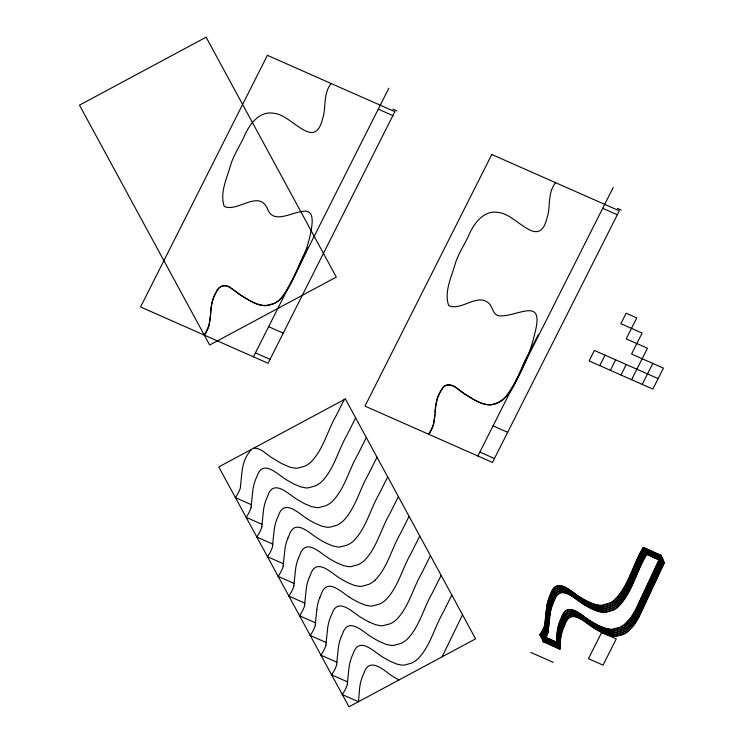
<?xml version="1.0" encoding="UTF-8"?>
<svg xmlns="http://www.w3.org/2000/svg" width="744" height="744" viewBox="0 0 744 744"><rect width="100%" height="100%" fill="white"/><g stroke="black" fill="none" stroke-linecap="round" stroke-linejoin="round"><path stroke-width="1.12" d="M210.459 315.465L208.934 325.946L204.312 335.126C213.984 322.794 207.567 305.598 215.946 292.643C218.104 285.557 226.39 283.241 231.635 288.691C241.595 295.489 251.565 303.71 263.794 305.626A16.991 16.136 -25.7 0 0 266.426 305.644L274.369 303.357A23.445 22.264 -25.7 0 0 278.377 300.781C293.322 286.654 297.07 265.013 307.644 247.919M210.524 314.405C210.747 305.031 213.193 295.331 219.136 287.909C227.497 280.665 236.025 293.741 243.428 296.81A107.982 102.523 -25.7 0 0 249.779 300.539A101.407 96.283 -25.7 0 0 252.737 302.064C262.744 308.332 276.656 305.803 283.325 295.759C291.434 282.553 298.79 268.668 304.584 254.271C307.951 244.441 310.973 234.397 312.043 224.018C312.433 219.396 312.452 212.087 306.5 211.212C294.429 210.096 273.532 225.99 267.477 208.766C258.959 189.023 237.085 212.812 224.232 206.386C219.452 192.538 227.236 177.714 230.863 164.303C233.904 154.929 239.243 146.615 243.604 137.854C248.543 125.522 258.8 110.298 274.108 113.339C292.085 114.66 314.619 152.353 322.729 118.231A43.915 41.692 -25.7 0 0 324.04 112.967C325.361 102.96 324.421 91.884 331.117 83.486M434.896 414.631L433.361 425.112L428.739 434.291C438.746 421.243 431.669 402.848 441.648 389.614C445.191 381.467 454.407 385.42 459.16 390.042C468.106 396.087 477.248 403.239 488.222 404.801A16.619 15.782 -25.7 0 0 490.863 404.792C515.36 399.9 518.019 370.177 529.514 352.191M435.008 412.52C435.333 403.49 437.863 394.208 443.564 387.075C451.924 379.831 460.462 392.906 467.855 395.975A111.368 105.732 -25.7 0 0 474.207 399.705A105.732 100.384 -25.7 0 0 477.164 401.239C483.461 404.708 491.366 406.336 497.996 402.839A24.487 23.241 -25.7 0 0 504.181 398.738C518.921 379.617 529.356 356.562 534.927 332.987C544.748 295.294 517.778 317.139 498.908 315.847C493.458 314.731 492.854 308.816 490.305 304.91C478.922 290.839 461.68 311.773 448.669 305.552C443.88 291.704 451.664 276.88 455.291 263.469C458.332 254.095 463.67 245.78 468.032 237.02C472.979 224.688 483.228 209.464 498.545 212.505C516.522 213.826 539.047 251.518 547.156 217.406A43.915 41.692 -25.7 0 0 548.477 212.133C549.788 202.126 548.858 191.05 555.554 182.661M556.438 642.081L557.172 631.851A45.7 43.385 -25.7 0 1 560.195 620.319A54.154 51.41 -25.7 0 1 561.376 617.706C567.188 599.766 581.743 615.744 590.652 621.026A103.825 98.58 -25.7 0 0 598.92 625.63L605.105 628.187L609.978 629.182A16.991 16.136 -25.7 0 0 612.61 629.201L619.706 627.332A23.222 22.041 -25.7 0 0 624.56 624.337L630.689 617.846L635.376 610.21L661.053 555.303L643.216 547.417L661.258 555.721L635.571 610.638L630.893 618.264L624.765 624.765A23.222 22.041 -25.7 0 1 619.91 627.759L612.814 629.629A16.991 16.136 -25.7 0 1 610.182 629.61L605.3 628.615L599.134 626.048A103.825 98.58 -25.7 0 1 590.857 621.445C581.947 616.172 567.393 600.194 561.581 618.134A54.154 51.41 -25.7 0 0 560.409 620.747A45.7 43.385 -25.7 0 0 557.368 632.27L556.642 642.5L539.828 634.734L556.438 642.081L559.906 649.279L543.092 641.514L559.702 648.852L560.437 638.631A45.7 43.385 -25.7 0 1 563.459 627.099A54.154 51.41 -25.7 0 1 564.64 624.486C570.453 606.546 585.007 622.523 593.917 627.806A103.825 98.58 -25.7 0 0 602.184 632.409L608.36 634.967L613.242 635.962A16.991 16.136 -25.7 0 0 615.874 635.981L622.961 634.102A23.222 22.041 -25.7 0 0 627.824 631.107L633.953 624.616L638.631 616.99L664.318 562.083L646.48 554.196L664.522 562.501L638.836 617.408L634.148 625.044L628.029 631.535A23.222 22.041 -25.7 0 1 623.165 634.53L616.079 636.399A16.991 16.136 -25.7 0 1 613.447 636.39L607.774 635.125L601.654 632.465A104.383 99.101 -25.7 0 1 594.121 628.224C585.212 622.942 570.657 606.965 564.836 624.914A54.154 51.41 -25.7 0 0 563.673 627.527A45.7 43.385 -25.7 0 0 560.623 639.049L559.906 649.279M316.851 609.559L315.186 625.304M327.537 629.257L325.872 645.001M240.368 487.459L242.023 471.715A46.128 43.794 -25.7 0 1 245.139 459.29A54.321 51.578 -25.7 0 1 246.236 456.881A48.825 46.351 -25.7 0 1 246.785 455.747L251.295 449.46M251.054 507.157L252.718 491.412A46.128 43.794 -25.7 0 1 255.824 478.987A54.154 51.42 -25.7 0 1 257.015 476.374C262.511 459.057 276.656 473.454 285.25 479.034A109.229 103.704 -25.7 0 0 294.559 484.307L300.734 486.883L305.617 487.859A16.619 15.782 -25.7 0 0 308.258 487.85L315.391 485.897A24.487 23.241 -25.7 0 0 321.575 481.796C334.186 468.962 338.046 450.464 346.927 435.203L355.641 417.84M261.739 526.845L263.404 511.1A46.128 43.794 -25.7 0 1 266.519 498.675A54.154 51.42 -25.7 0 1 267.71 496.071C273.197 478.745 287.351 493.142 295.945 498.722A109.229 103.704 -25.7 0 0 305.254 504.004L311.42 506.571L316.302 507.557A16.619 15.782 -25.7 0 0 318.953 507.548L326.086 505.594A24.487 23.241 -25.7 0 0 332.27 501.493C344.881 488.65 348.731 470.162 357.622 454.9L366.327 437.537M272.434 546.542L274.09 530.798A46.128 43.794 -25.7 0 1 277.205 518.373A54.154 51.42 -25.7 0 1 278.396 515.759C283.892 498.443 298.037 512.83 306.63 518.419M283.12 566.231L284.785 550.486A46.128 43.794 -25.7 0 1 287.891 538.061M293.806 585.919L295.47 570.183A46.128 43.794 -25.7 0 1 298.586 557.758M304.501 605.616L306.156 589.871A46.128 43.794 -25.7 0 1 309.272 577.446M336.567 664.69L338.222 648.945A46.128 43.794 -25.7 0 1 341.338 636.52M347.253 684.387L348.917 668.642A46.128 43.794 -25.7 0 1 352.024 656.217A54.154 51.42 -25.7 0 1 353.214 653.604C358.71 636.287 372.856 650.674 381.458 656.264A109.229 103.704 -25.7 0 0 390.758 661.537L396.933 664.104L401.816 665.09A16.619 15.782 -25.7 0 0 404.457 665.08L411.59 663.127A24.487 23.241 -25.7 0 0 417.784 659.026C430.385 646.183 434.245 627.694 443.126 612.433L451.841 595.07M544.748 624.542L546.403 608.797A46.128 43.803 -25.7 0 1 549.518 596.381A54.154 51.41 -25.7 0 1 550.709 593.768C556.205 576.442 570.35 590.838 578.944 596.428A105.518 100.18 -25.7 0 0 588.253 601.691L594.437 604.249L599.311 605.244A16.991 16.136 -25.7 0 0 601.942 605.263L609.885 602.975A23.445 22.264 -25.7 0 0 613.893 600.399C628.847 586.272 632.586 564.631 643.16 547.528M544.952 624.969L546.608 609.224A46.128 43.803 -25.7 0 1 549.723 596.8A54.154 51.41 -25.7 0 1 550.913 594.196C556.41 576.87 570.555 591.257 579.148 596.855A105.518 100.18 -25.7 0 0 588.457 602.119L594.642 604.667L599.515 605.663A16.991 16.136 -25.7 0 0 602.147 605.681L610.089 603.393A23.445 22.264 -25.7 0 0 614.098 600.817C629.033 586.672 632.791 565.049 643.365 547.956M545.557 626.243L547.221 610.499A46.128 43.803 -25.7 0 1 550.337 598.074A54.154 51.41 -25.7 0 1 551.527 595.46C557.014 578.144 571.169 592.531 579.762 598.12A105.518 100.18 -25.7 0 0 589.071 603.384L595.246 605.942L600.129 606.937A16.991 16.136 -25.7 0 0 602.761 606.955L610.703 604.667A23.445 22.264 -25.7 0 0 614.711 602.091C629.656 587.965 633.404 566.324 643.979 549.23M545.761 626.662L547.426 610.917A46.128 43.803 -25.7 0 1 550.532 598.492A54.154 51.41 -25.7 0 1 551.732 595.888C557.219 578.562 571.373 592.949 579.957 598.548A105.518 100.18 -25.7 0 0 589.276 603.812L595.451 606.36L600.334 607.364A16.991 16.136 -25.7 0 0 602.966 607.374L610.898 605.095A23.445 22.264 -25.7 0 0 614.916 602.51C629.843 588.374 633.6 566.751 644.183 549.649M546.375 627.936L548.04 612.191A46.128 43.803 -25.7 0 1 551.146 599.766A54.154 51.41 -25.7 0 1 552.336 597.153C557.833 579.836 571.987 594.224 580.571 599.822A105.518 100.18 -25.7 0 0 589.89 605.077L596.065 607.634L600.938 608.629A16.991 16.136 -25.7 0 0 603.57 608.648L611.512 606.36A23.445 22.264 -25.7 0 0 615.53 603.784C630.456 589.639 634.214 568.016 644.788 550.923M546.58 628.355L548.244 612.61A46.128 43.803 -25.7 0 1 551.351 600.185A54.154 51.41 -25.7 0 1 552.541 597.581C558.037 580.255 572.192 594.642 580.776 600.241A105.518 100.18 -25.7 0 0 590.094 605.504L596.269 608.062L601.143 609.057A16.991 16.136 -25.7 0 0 603.775 609.076L611.717 606.788A23.445 22.264 -25.7 0 0 615.725 604.202C630.679 590.076 634.418 568.444 644.992 551.341M547.193 629.629L548.849 613.884A46.128 43.803 -25.7 0 1 551.964 601.459A54.154 51.41 -25.7 0 1 553.155 598.855C558.651 581.529 572.796 595.916 581.389 601.515A105.518 100.18 -25.7 0 0 590.699 606.779L596.883 609.327L601.756 610.331A16.991 16.136 -25.7 0 0 604.388 610.34L612.331 608.053A23.445 22.264 -25.7 0 0 616.339 605.476C631.293 591.35 635.032 569.718 645.606 552.615M547.398 630.047L549.053 614.312A46.128 43.803 -25.7 0 1 552.169 601.887M548.003 631.321L549.667 615.576A46.128 43.803 -25.7 0 1 552.783 603.151A54.154 51.41 -25.7 0 1 553.973 600.548C559.469 583.222 573.615 597.609 582.208 603.207A105.518 100.18 -25.7 0 0 591.517 608.471L597.692 611.019L602.575 612.024A16.991 16.136 -25.7 0 0 605.207 612.033L613.149 609.755A23.445 22.264 -25.7 0 0 617.157 607.169C632.102 593.042 635.85 571.411 646.424 554.308M548.207 631.749L549.872 616.004A46.128 43.803 -25.7 0 1 552.987 603.579A54.154 51.41 -25.7 0 1 554.178 600.966C559.665 583.649 573.819 598.036 582.403 603.626M661.872 556.996L636.185 611.903L631.498 619.538L625.379 626.029A23.222 22.041 -25.7 0 1 620.524 629.024L613.428 630.893A16.991 16.136 -25.7 0 1 610.796 630.884L605.914 629.88L599.738 627.322A103.825 98.58 -25.7 0 1 591.471 622.719C582.561 617.436 568.007 601.459 562.194 619.408A54.154 51.41 -25.7 0 0 561.023 622.021A45.7 43.385 -25.7 0 0 557.972 633.544L557.256 643.774L540.646 636.436L557.461 644.192L558.195 633.972A45.7 43.385 -25.7 0 1 561.218 622.44A54.154 51.41 -25.7 0 1 562.39 619.826C568.211 601.887 582.766 617.864 591.675 623.146A103.825 98.58 -25.7 0 0 599.943 627.75L606.118 630.308L611.001 631.303A16.991 16.136 -25.7 0 0 613.633 631.321L620.719 629.443A23.222 22.041 -25.7 0 0 625.583 626.448L631.702 619.957L636.39 612.331L662.076 557.423L644.034 549.119L662.076 557.423M662.681 558.688L637.004 613.595L632.316 621.231L626.197 627.722A23.222 22.041 -25.7 0 1 621.333 630.717L614.237 632.586A16.991 16.136 -25.7 0 1 611.605 632.577L606.732 631.572L600.557 629.015A103.825 98.58 -25.7 0 1 592.289 624.411C583.37 619.138 568.825 603.151 563.003 621.101A54.154 51.41 -25.7 0 0 561.841 623.714A45.7 43.385 -25.7 0 0 558.791 635.236L558.065 645.466L541.465 638.129L558.27 645.894L559.004 635.664A45.7 43.385 -25.7 0 1 562.027 624.132A54.154 51.41 -25.7 0 1 563.208 621.519C569.021 603.579 583.575 619.557 592.484 624.839A103.825 98.58 -25.7 0 0 600.761 629.443L606.937 632L611.81 632.995A16.991 16.136 -25.7 0 0 614.442 633.014L621.538 631.144A23.222 22.041 -25.7 0 0 626.392 628.15L632.521 621.659L637.208 614.023L662.885 559.116L644.843 550.811L662.885 559.116M562.855 625.834A54.154 51.41 -25.7 0 1 564.026 623.212C569.839 605.272 584.393 621.249 593.303 626.532A103.825 98.58 -25.7 0 0 601.571 631.135L607.755 633.693L612.628 634.688A16.991 16.136 -25.7 0 0 615.26 634.706L622.356 632.837A23.222 22.041 -25.7 0 0 627.211 629.843L633.339 623.351L638.017 615.716L663.704 560.809L645.662 552.504L663.499 560.381L637.822 615.297L633.135 622.923L627.006 629.424A23.222 22.041 -25.7 0 1 622.151 632.419L615.056 634.288A16.991 16.136 -25.7 0 1 612.424 634.269L607.55 633.274L601.375 630.707A103.825 98.58 -25.7 0 1 593.098 626.104C584.189 620.831 569.634 604.853 563.822 622.793A54.154 51.41 -25.7 0 0 562.65 625.406A45.7 43.385 -25.7 0 0 559.609 636.929L558.884 647.159L542.274 639.821L559.088 647.587L559.823 637.357A45.7 43.385 -25.7 0 1 562.845 625.825M442.122 656.812L462.526 614.767M645.811 553.043C635.236 570.146 631.489 591.768 616.544 605.904A23.445 22.264 -25.7 0 1 612.535 608.48L604.593 610.768A16.991 16.136 -25.7 0 1 601.961 610.75L597.088 609.755L590.913 607.188A105.518 100.18 -25.7 0 1 581.594 601.933C573.001 596.344 558.856 581.947 553.359 599.273A54.154 51.41 -25.7 0 0 552.188 601.896M646.629 554.736C636.055 571.838 632.307 593.47 617.362 607.597A23.445 22.264 -25.7 0 1 613.354 610.173L605.411 612.461A16.991 16.136 -25.7 0 1 602.779 612.442L597.897 611.447L591.722 608.88A105.518 100.18 -25.7 0 1 582.413 603.626M529.514 352.182L538.238 334.781M344.221 399.602L336.279 415.44C327.379 430.729 323.501 449.237 310.899 462.117A24.487 23.241 -25.7 0 1 304.705 466.218L297.572 468.162A16.619 15.782 -25.7 0 1 294.931 468.171L290.039 467.186L283.873 464.609A109.229 103.704 -25.7 0 1 274.564 459.336C267.589 455.951 262.055 447.935 253.778 448.13M377.013 457.225L368.354 474.505C359.445 489.794 355.576 508.301 342.965 521.191A24.487 23.241 -25.7 0 1 336.772 525.292L329.639 527.236A16.619 15.782 -25.7 0 1 326.997 527.245L322.106 526.259L315.94 523.683A109.229 103.704 -25.7 0 1 306.63 518.419M387.708 476.923L378.994 494.286C370.112 509.547 366.243 528.026 353.651 540.888A24.487 23.241 -25.7 0 1 347.467 544.98L340.324 546.933A16.619 15.782 -25.7 0 1 337.683 546.942L332.801 545.957L326.635 543.38A109.229 103.704 -25.7 0 1 317.325 538.107C308.723 532.527 294.578 518.131 289.081 535.457A54.154 51.42 -25.7 0 0 287.919 538.07M398.393 496.611L389.689 513.974C380.807 529.244 376.938 547.714 364.346 560.576A24.487 23.241 -25.7 0 1 358.152 564.677L351.019 566.621A16.619 15.782 -25.7 0 1 348.369 566.63L343.486 565.645L337.32 563.069A109.229 103.704 -25.7 0 1 328.011 557.795C319.409 552.225 305.273 537.819 299.776 555.145A54.154 51.42 -25.7 0 0 298.604 557.768M409.079 516.308L400.374 533.671C391.493 548.933 387.624 567.412 375.032 580.264M419.774 535.996L411.06 553.359C402.178 568.621 398.31 587.1 385.718 599.962A24.487 23.241 -25.7 0 1 379.533 604.063L372.391 606.007A16.619 15.782 -25.7 0 1 369.749 606.016L364.867 605.03L358.701 602.454A109.229 103.704 -25.7 0 1 349.392 597.181M430.46 555.694L421.792 572.964C412.892 588.253 409.014 606.769 396.413 619.65A24.487 23.241 -25.7 0 1 390.219 623.751L383.086 625.704A16.619 15.782 -25.7 0 1 380.435 625.704L375.553 624.728L369.387 622.142M441.146 575.382L432.441 592.745C423.559 608.006 419.69 626.485 407.098 639.347A24.487 23.241 -25.7 0 1 400.904 643.439L393.771 645.392A16.619 15.782 -25.7 0 1 391.13 645.401L386.238 644.416L380.072 641.84A109.229 103.704 -25.7 0 1 370.763 636.566C362.17 630.996 348.025 616.59 342.528 633.916A54.154 51.42 -25.7 0 0 341.366 636.529M253.444 356.832L388.842 88.164M477.881 455.998L613.27 187.33M599.738 365.63L605.021 355.139M610.359 370.317L615.641 359.836M620.98 375.013L626.262 364.532M631.61 379.71L647.457 348.257L626.206 338.864L636.78 317.893L626.15 313.205L620.868 323.687L642.119 333.079L631.554 354.042L663.425 368.131L652.851 389.093L589.109 360.933L594.391 350.443L658.142 378.612M642.23 384.406L652.795 363.435M392.869 109.173L396.85 110.93M617.297 208.339L621.287 210.096M378.278 109.136L392.879 115.59M602.705 208.301L617.315 214.756M268.64 326.69L283.241 333.145M493.067 425.856L507.678 432.311M255.424 352.898L270.035 359.352M479.861 452.064L494.462 458.518M235.448 497.652L251.574 504.776M262.26 524.474L246.143 517.35A37.507 35.61 -25.7 0 0 251.221 507.203M530.723 652.404L553.304 662.383M256.829 537.038L272.946 544.162M283.641 563.859L267.514 556.735A37.507 35.61 -25.7 0 0 272.602 546.589M278.209 576.423L294.326 583.547M288.895 596.121L305.012 603.245M299.581 615.809L315.707 622.933M310.276 635.497L326.393 642.621M320.962 655.194L337.088 662.318M331.647 674.882L347.774 682.006M342.342 694.58L358.469 701.704L359.603 688.33A46.128 43.794 -25.7 0 1 362.719 675.905A54.154 51.42 -25.7 0 1 363.909 673.301C368.596 657.761 381.56 667.889 389.438 674.194A119.477 113.441 -25.7 0 0 398.989 679.979M349.382 597.19C340.789 591.601 326.644 577.205 321.148 594.53A54.154 51.42 -25.7 0 0 319.985 597.144M240.535 487.506A37.507 35.61 -25.7 0 1 235.374 497.606M347.42 684.434A37.507 35.61 -25.7 0 1 342.259 694.524M336.734 664.736A37.507 35.61 -25.7 0 1 331.573 674.836M326.039 645.048A37.507 35.61 -25.7 0 1 320.878 655.139M327.527 629.257A46.128 43.794 -25.7 0 1 330.652 616.832A54.154 51.42 -25.7 0 1 331.843 614.219C337.339 596.902 351.484 611.298 360.077 616.878A109.229 103.704 -25.7 0 0 369.387 622.151M315.354 625.351A37.507 35.61 -25.7 0 1 310.192 635.45M316.842 609.559A46.128 43.794 -25.7 0 1 319.957 597.144M304.668 605.663A37.507 35.61 -25.7 0 1 299.507 615.753M309.299 577.456A54.154 51.42 -25.7 0 1 310.462 574.842C315.958 557.516 330.103 571.913 338.697 577.493A109.229 103.704 -25.7 0 0 348.006 582.766L354.172 585.342L359.064 586.328A16.619 15.782 -25.7 0 0 361.705 586.319L368.838 584.365A24.487 23.241 -25.7 0 0 375.023 580.264M293.973 585.965A37.507 35.61 -25.7 0 1 288.812 596.065M283.287 566.277A37.507 35.61 -25.7 0 1 278.126 576.377M261.907 526.891A37.507 35.61 -25.7 0 1 256.745 536.991M545.12 625.016A37.507 35.61 -25.7 0 1 539.949 635.106M544.915 624.588A37.507 35.61 -25.7 0 1 539.753 634.688M545.929 626.708A37.507 35.61 -25.7 0 1 540.767 636.808M545.724 626.281A37.507 35.61 -25.7 0 1 540.562 636.38M546.747 628.401A37.507 35.61 -25.7 0 1 541.586 638.501M546.542 627.983A37.507 35.61 -25.7 0 1 541.381 638.073M547.565 630.094A37.507 35.61 -25.7 0 1 542.404 640.193M547.361 629.675A37.507 35.61 -25.7 0 1 542.199 639.766M548.375 631.796A37.507 35.61 -25.7 0 1 543.213 641.886M548.17 631.368A37.507 35.61 -25.7 0 1 543.008 641.468M267.375 55.326L140.57 306.956L268.054 363.286L394.859 111.656L267.375 55.326M491.803 154.492L364.997 406.122L492.481 462.452L619.296 210.822L491.803 154.492M601.654 632.465L588.439 658.682L603.049 665.136L616.264 638.91L601.654 632.465M206.107 37.2L79.478 105.146L209.687 345.03L336.316 277.084L206.107 37.2M345.393 398.97L218.764 466.916L348.973 706.8L475.602 638.854L345.393 398.97"/></g></svg>
